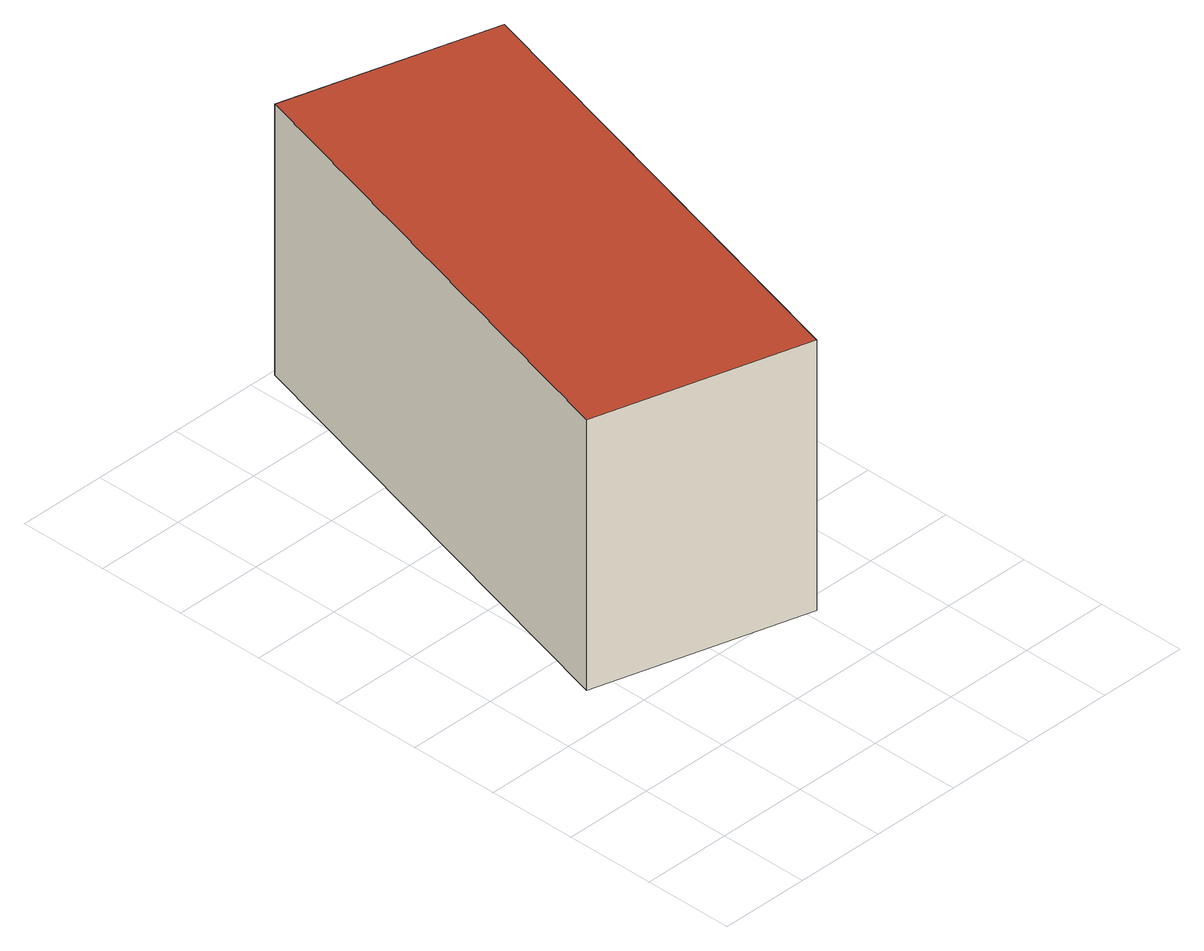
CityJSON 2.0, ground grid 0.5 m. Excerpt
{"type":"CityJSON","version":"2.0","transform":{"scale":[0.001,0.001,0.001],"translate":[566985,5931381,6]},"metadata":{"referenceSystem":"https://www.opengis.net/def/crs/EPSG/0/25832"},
"CityObjects":{
"building1":{"type":"Building","attributes":{"Grundfläche 2D":"3.483424","Grundhöhe NN":"6.636"},"geometry":[{"type":"Solid","lod":"3","boundaries":[[[[0,1,2,3]],[[4,5,3,2]],[[5,6,0,3]],[[6,7,1,0]],[[7,4,2,1]],[[7,6,5,4]]]],"semantics":{"surfaces":[{"type":"RoofSurface"},{"type":"WallSurface"},{"type":"GroundSurface"}],"values":[[0,1,1,1,1,2]]}}]}
},
"vertices":[
[2316,3648,2183],[1135,3977,2183],[372,1240,2183],[1553,911,2183],[372,1240,636],[1553,911,636],[2316,3648,636],[1135,3977,636]
]}
